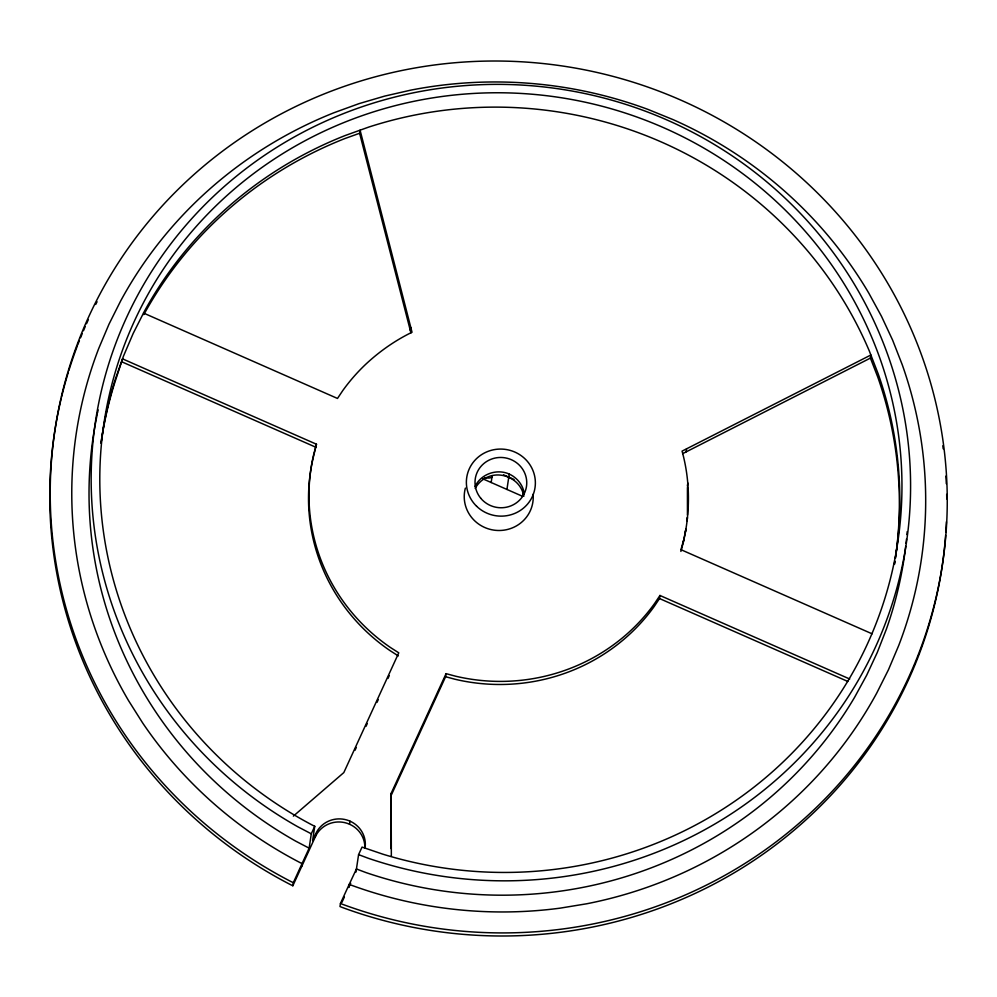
<?xml version="1.0" encoding="UTF-8"?>
<svg xmlns="http://www.w3.org/2000/svg" width="997" height="997" viewBox="0 0 997 997"><rect width="100%" height="100%" fill="white"/><g stroke="black" fill="none" stroke-linecap="round" stroke-linejoin="round"><path stroke-width="1.5" d="M687.444 514.988L687.432 487.458M680.889 551.441C690.248 518.926 691.158 483.807 682.06 451.13L870.867 355.007L870.418 358.085L877.734 376.966A401.342 389.59 8.5 0 1 895.356 558.32A401.342 389.59 8.5 0 0 878.195 373.887L869.284 350.907A401.342 389.59 8.5 0 0 368.815 127.055L345.236 135.505A401.342 389.59 8.5 0 0 144.266 311.55L133.174 333.459L123.541 355.991L115.378 379.097A401.342 389.59 8.5 0 0 101.009 443.229A401.342 389.59 8.5 0 1 114.917 382.175L122.531 358.858L316.473 444.238L313.494 456.501A189.879 184.32 8.5 0 0 390.089 650.655L398.314 655.914M687.22 517.879L687.008 520.77L687.469 517.692M410.938 332.898L359.618 133.262L360.079 130.183L412.023 332.238C395.124 340.463 379.583 351.355 365.849 364.167A189.879 184.32 8.5 0 0 342.818 390.5L337.485 398.451L143.506 313.046M61.166 398.613A448.812 435.664 8.5 0 0 290.788 884.775L292.844 885.76L293.305 882.681L309.145 848.16L311.288 833.816L314.74 826.289L313.195 825.541A401.342 389.59 8.5 0 1 266.822 164.056A401.342 389.59 8.5 0 1 896.689 422.952A401.342 389.59 8.5 0 1 382.935 854.205L362.048 847.089L358.584 854.628L355.979 872.063M301.617 866.655L302.079 863.576L300.247 862.704A427.227 414.727 8.5 0 1 142.683 722.987L128.588 700.692A427.227 414.727 8.5 0 1 98.815 348.252L108.985 324.212L120.699 300.857A427.227 414.727 8.5 0 1 333.97 112.736L359.032 103.638L384.643 96.111L410.702 90.154A427.227 414.727 8.5 0 1 648.262 109.52L673.075 119.628A427.227 414.727 8.5 0 1 868.861 293.23L881.498 316.336L892.627 340.151L902.185 364.59A427.227 414.727 8.5 0 1 898.646 645.682L888.477 669.71L876.749 693.065A427.227 414.727 8.5 0 1 586.759 903.768L560.351 908.117A427.227 414.727 8.5 0 1 349.199 884.401L340.451 903.444L339.989 906.522L342.258 907.444A448.812 435.664 8.5 0 0 945.617 535.401M314.74 826.289L312.597 840.645L315.812 833.629A25.897 25.137 8.5 0 1 346.794 819.983A25.897 25.137 8.5 0 1 365.027 848.173M292.844 885.76L315.364 836.707L315.812 833.629M410.328 330.493L410.789 327.415M349.511 824.22L349.972 821.142M390.861 848.522L391.136 793.4L446.07 673.66L455.542 676.19A189.879 184.32 8.5 0 0 654.643 603.422L659.964 595.471L849.706 679.007M390.674 796.466L445.609 676.726L446.07 673.66M491.172 482.511L492.094 476.354A25.897 5.982 24.6 0 1 484.517 477.65M506.937 489.452L509.23 474.061C496.842 468.44 480.753 473.999 475.083 486.548M523.163 493.316L522.702 496.381L482.822 478.834M445.609 676.726L455.081 679.269A189.879 184.32 8.5 0 0 654.182 606.5L659.516 598.549L659.964 595.471M686.098 451.903L686.559 448.824M687.357 486.05L687.818 482.984M687.868 509.218L688.329 506.14M683.057 543.577L685.861 529.158L685.4 532.236M316.473 444.238L313.943 453.423A189.879 184.32 8.5 0 0 390.55 647.576L398.775 652.836L343.828 772.575L293.367 816.119M683.506 540.499L680.976 549.683L872.101 633.818M355.007 750.292L356.303 747.476M365.999 726.339L367.295 723.523M376.991 702.399L378.287 699.582M387.983 678.446L389.266 675.63M341.871 902.447L344.364 897.001M350.707 883.267L348.738 887.48L349.199 884.401L356.44 868.985L366.024 872.587A409.966 397.965 8.5 0 0 854.616 697.264L866.667 675.256L877.248 652.549L886.358 629.219A409.966 397.965 8.5 0 0 905.712 546.294M682.721 453.623L870.418 358.085M359.618 133.262L344.775 138.583A401.342 389.59 8.5 0 0 143.805 314.628M358.584 854.628L368.167 858.23A409.966 397.965 8.5 0 0 907.083 434.056A409.966 397.965 8.5 0 0 272.355 150.148A409.966 397.965 8.5 0 0 297.879 826.8L311.288 833.816M340.451 903.444L342.719 904.366A448.812 435.664 8.5 0 0 943.673 445.734A448.812 435.664 8.5 0 0 242.458 137.025A448.812 435.664 8.5 0 0 291.249 881.697L293.305 882.681M503.522 474.834L514.028 479.457M122.07 361.936L316.024 447.317M659.516 598.549L847.824 681.462M309.145 848.16L295.735 841.156A409.966 397.965 8.5 0 1 97.232 414.253M509.23 474.061C517.156 477.663 523.201 485.215 524.31 493.901M391.136 793.4L391.347 856.161M97.532 412.82A409.966 397.965 8.5 0 1 98.155 409.941M907.183 531.65A409.966 397.965 8.5 0 1 906.934 534.591M906.51 538.978A409.966 397.965 8.5 0 1 906.049 543.365M894.882 561.299A401.342 389.59 8.5 0 1 894.371 564.314M475.195 488.455A25.897 25.137 8.5 0 1 488.979 476.491C501.827 471.743 517.368 478.398 522.416 491.209A25.897 25.137 8.5 0 1 523.824 496.307M533.096 494.25A34.521 33.512 8.5 0 1 495.808 530.354A34.521 33.512 8.5 0 1 465.387 488.081M894.895 561.348A401.342 389.59 8.5 0 1 894.421 564.364M315.364 836.707A25.897 25.137 8.5 0 1 344.364 822.55A25.897 25.137 8.5 0 1 364.877 847.313M61.515 397.142A448.812 435.664 8.5 0 1 68.332 372.193M68.781 370.734A448.812 435.664 8.5 0 1 77.205 346.271M77.754 344.85A448.812 435.664 8.5 0 1 79.411 340.6M80.533 337.771A448.812 435.664 8.5 0 1 82.265 333.534M83.449 330.73A448.812 435.664 8.5 0 1 85.256 326.53M86.49 323.738A448.812 435.664 8.5 0 1 88.372 319.576M95.675 304.471A448.812 435.664 8.5 0 1 97.058 301.755M942.813 445.796A448.812 435.664 8.5 0 1 943.212 448.812M945.891 476.105A448.812 435.664 8.5 0 1 946.315 483.707M946.689 494.35A448.812 435.664 8.5 0 1 946.764 498.911M946.415 521.73A448.812 435.664 8.5 0 1 945.829 532.361M476.541 506.177A34.521 33.512 8.5 0 0 534.218 491.484A34.521 33.512 8.5 0 0 491.857 450.158A34.521 33.512 8.5 0 0 476.541 506.177M480.766 498.263A25.897 25.137 8.5 0 0 525.033 491.833A25.897 25.137 8.5 0 0 496.83 457.735A25.897 25.137 8.5 0 0 480.766 498.263"/></g></svg>
